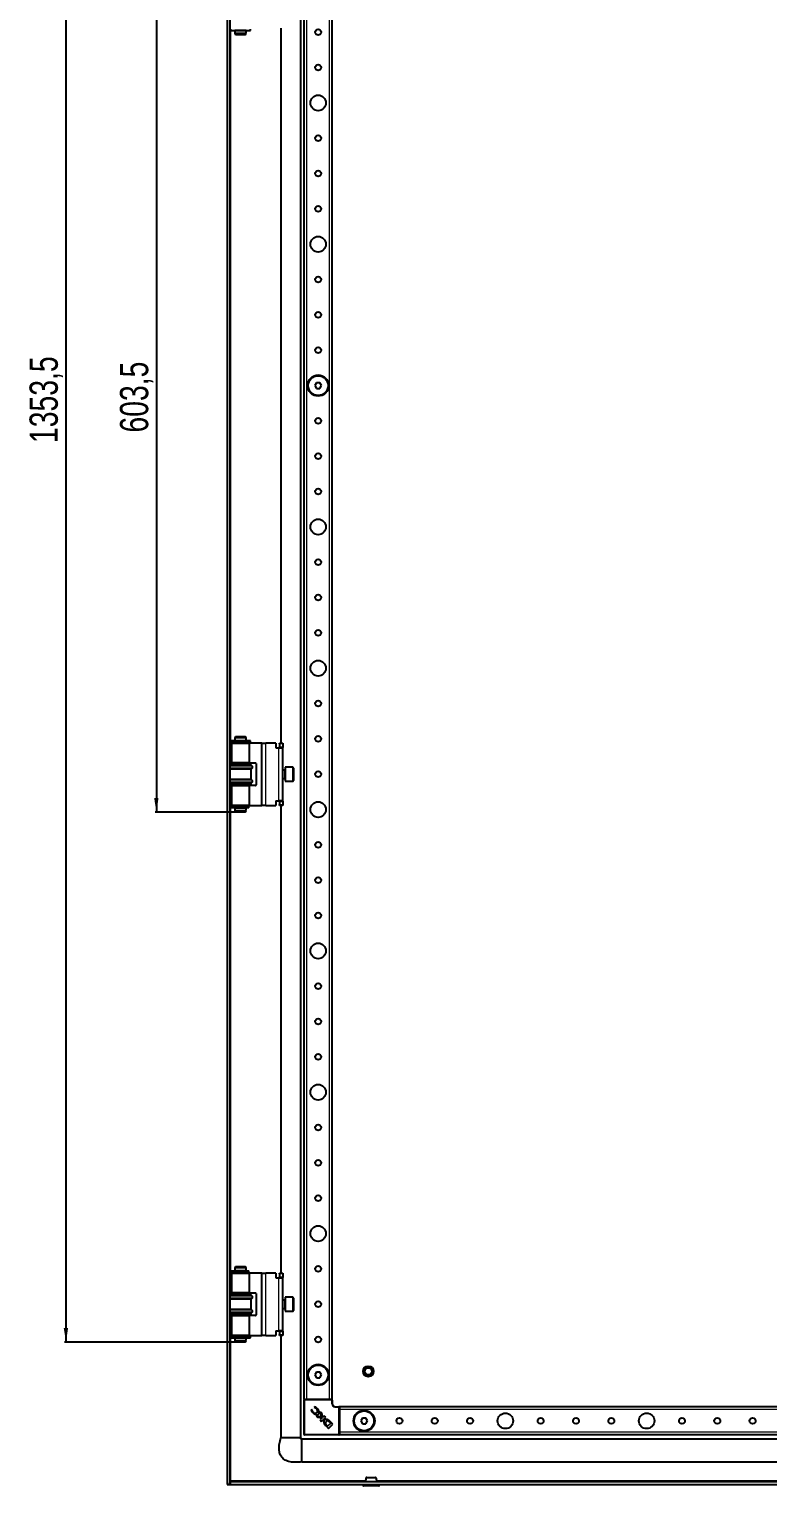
# Model space of a CAD drawing. Header units: millimetres. Extents: x -596 to 1663, y -811 to 1017.
# Drawn here: x 614 to 1137, y -693 to 338 of the extents above; entities that cross this region are included whole.
import ezdxf

# ---------------------------------------------------------------- set-up
doc = ezdxf.new("R2010")
doc.units = ezdxf.units.MM
doc.layers.add('FORMAT', color=7, linetype='Continuous')
doc.styles.add('SLDTEXTSTYLE0', font='TXT', dxfattribs={"width": 0.75})
doc.dimstyles.new('SLDDIMSTYLE0', dxfattribs={"dimtxt": 20, "dimasz": 10, "dimexe": 0, "dimexo": 0.0625, "dimgap": 5, "dimtad": 2, "dimdec": 1, "dimrnd": 1e-09, "dimzin": 12, "dimdsep": 46, "dimtxsty": 'SLDTEXTSTYLE0', "dimsah": 1, "dimcen": 0.09, "dimadec": 0, "dimazin": 3, "dimtfac": 1, "dimtofl": 0, "dimtmove": 0, "dimatfit": 3, "dimfxl": 0, "dimfrac": 2, "dimtolj": 1, "dimtzin": 12, "dimarcsym": 0})

# ---------------------------------------------------------------- blocks, each defined once
blk = doc.blocks.new('_D_7')
at = {"layer": 'FORMAT'}
for p, q in [((760, 762.3), (638.9, 762.3)), ((639.9, 762.3), (639.9, -591.2)), ((760, -591.2), (638.9, -591.2))]:
    blk.add_line(p, q, dxfattribs=at)
for points in [[(639.9, 762.3), (638.3, 752.3), (641.4, 752.3)], [(639.9, -591.2), (641.4, -581.2), (638.3, -581.2)]]:
    blk.add_solid(points, dxfattribs=at)
at = {"layer": 'FORMAT', "insert": (614.1, 44.9), "char_height": 20, "attachment_point": 1, "rotation": 90, "style": 'SLDTEXTSTYLE0'}
blk.add_mtext('1353,5', dxfattribs=at)
blk = doc.blocks.new('_D_9')
at = {"layer": 'FORMAT'}
for p, q in [((760, 387.3), (702.9, 387.3)), ((703.9, 387.3), (703.9, -216.2)), ((760, -216.2), (702.9, -216.2))]:
    blk.add_line(p, q, dxfattribs=at)
for points in [[(703.9, 387.3), (702.3, 377.3), (705.4, 377.3)], [(703.9, -216.2), (705.4, -206.2), (702.3, -206.2)]]:
    blk.add_solid(points, dxfattribs=at)
at = {"layer": 'FORMAT', "insert": (678.1, 52.3), "char_height": 20, "attachment_point": 1, "rotation": 90, "style": 'SLDTEXTSTYLE0'}
blk.add_mtext('603,5', dxfattribs=at)

msp = doc.modelspace()

# ---------------------------------------------------------------- linework, layer by layer
at = {"color": 7, "linetype": 'Continuous', "lineweight": 25}
for p, q in [((753.89, 863.04), (753.89, -691.96)), ((755.89, 863.04), (755.89, -691.96)), ((805.89, 830.04), (805.89, -658.96)), ((808.39, -631.96), (808.39, 803.04)), ((828.39, -631.96), (828.39, 803.04)), ((756.24, 337.74), (756.24, 336.84)), ((756.24, 336.84), (770.54, 336.84)), ((759.39, 336.79), (759.39, 334.79)), ((764.15, 336.79), (759.39, 336.79)), ((759.39, 334.79), (759.97, 333.79)), ((759.39, 334.79), (764.15, 334.79)), ((759.89, 336.84), (759.89, 336.79)), ((764.04, 333.79), (759.97, 333.79)), ((766.81, 333.79), (764.04, 333.79)), ((767.39, 336.79), (764.15, 336.79)), ((764.15, 334.79), (767.39, 334.79)), ((766.81, 333.79), (767.39, 334.79)), ((766.89, 336.79), (766.89, 336.84)), ((767.39, 334.79), (767.39, 336.79)), ((770.54, 336.84), (770.54, 337.74)), ((791.89, 338.54), (791.89, -167.46)), ((817.24, 87.54), (816.08, 85.54)), ((816.08, 85.54), (817.24, 83.54)), ((819.54, 87.54), (817.24, 87.54)), ((817.24, 83.54), (819.54, 83.54)), ((820.7, 85.54), (819.54, 87.54)), ((819.54, 83.54), (820.7, 85.54)), ((759.97, -162.71), (759.39, -163.71)), ((759.39, -163.71), (759.39, -165.71)), ((767.39, -163.71), (759.39, -163.71)), ((759.97, -162.71), (766.81, -162.71)), ((767.39, -163.71), (766.81, -162.71)), ((767.39, -165.71), (767.39, -163.71)), ((756.24, -165.76), (756.24, -166.66)), ((770.54, -165.76), (756.24, -165.76)), ((770.54, -166.66), (756.24, -166.66)), ((756.94, -167.46), (756.94, -181.46)), ((756.94, -167.46), (769.84, -167.46)), ((759.39, -165.71), (767.39, -165.71)), ((759.39, -166.71), (759.39, -167.46)), ((759.39, -166.71), (767.39, -166.71)), ((759.89, -165.71), (759.89, -165.76)), ((759.89, -166.66), (759.89, -166.71)), ((766.89, -165.76), (766.89, -165.71)), ((766.89, -166.71), (766.89, -166.66)), ((767.39, -167.46), (767.39, -166.71)), ((769.84, -181.46), (769.84, -167.46)), ((777.94, -167.46), (769.84, -167.46)), ((770.54, -166.66), (770.54, -165.76)), ((778.44, -167.46), (777.94, -167.46)), ((778.44, -211.46), (778.44, -167.46)), ((778.44, -167.46), (781.44, -167.46)), ((788.44, -167.46), (781.44, -167.46)), ((788.44, -167.46), (788.44, -170.76)), ((788.44, -170.76), (790.44, -170.76)), ((790.44, -170.76), (793.44, -170.76)), ((790.94, -167.46), (793.44, -167.46)), ((790.94, -167.96), (790.94, -167.46)), ((790.94, -167.96), (790.94, -169.96)), ((790.94, -170.46), (790.94, -169.96)), ((793.44, -170.46), (790.94, -170.46)), ((790.94, -170.46), (790.94, -170.76)), ((793.44, -167.46), (793.44, -167.96)), ((793.44, -167.96), (793.44, -169.96)), ((793.44, -169.96), (793.44, -170.46)), ((793.44, -170.76), (793.44, -170.46)), ((793.44, -208.16), (793.44, -170.76)), ((755.89, -182.46), (770.89, -182.46)), ((770.89, -183.06), (755.89, -183.06)), ((769.84, -181.46), (756.94, -181.46)), ((759.39, -181.46), (759.39, -182.46)), ((767.39, -182.46), (767.39, -181.46)), ((769.84, -181.46), (773.94, -181.46)), ((770.89, -183.06), (770.89, -182.46)), ((771.59, -183.74), (770.89, -183.06)), ((770.89, -185.86), (771.59, -185.17)), ((774.44, -181.96), (774.44, -196.96)), ((800.34, -184.46), (794.94, -184.46)), ((794.94, -184.46), (794.94, -193.77)), ((800.94, -185.06), (800.94, -193.26)), ((770.89, -185.86), (755.89, -185.86)), ((770.89, -193.06), (755.89, -193.06)), ((770.89, -193.06), (770.89, -185.86)), ((771.59, -193.74), (770.89, -193.06)), ((770.89, -195.86), (771.59, -195.17)), ((794.69, -186.46), (793.44, -186.46)), ((793.44, -192.46), (794.69, -192.46)), ((794.94, -193.77), (794.94, -194.46)), ((794.94, -194.46), (800.34, -194.46)), ((800.94, -193.26), (800.94, -193.86)), ((770.89, -195.86), (755.89, -195.86)), ((755.89, -196.46), (770.89, -196.46)), ((756.94, -197.46), (756.94, -211.46)), ((756.94, -197.46), (769.84, -197.46)), ((759.39, -196.46), (759.39, -197.46)), ((767.39, -197.46), (767.39, -196.46)), ((769.84, -211.46), (769.84, -197.46)), ((773.94, -197.46), (769.84, -197.46)), ((770.89, -196.46), (770.89, -195.86)), ((756.24, -212.26), (756.24, -213.16)), ((769.13, -212.26), (756.24, -212.26)), ((769.13, -213.16), (756.24, -213.16)), ((769.84, -211.46), (756.94, -211.46)), ((759.39, -211.46), (759.39, -212.21)), ((759.39, -212.21), (767.39, -212.21)), ((759.39, -213.21), (759.39, -215.21)), ((759.39, -213.21), (767.39, -213.21)), ((759.39, -215.21), (759.97, -216.21)), ((759.39, -215.21), (764.15, -215.21)), ((759.89, -212.21), (759.89, -212.26)), ((759.89, -213.16), (759.89, -213.21)), ((764.04, -216.21), (759.97, -216.21)), ((766.81, -216.21), (764.04, -216.21)), ((764.15, -215.21), (767.39, -215.21)), ((766.81, -216.21), (767.39, -215.21)), ((766.89, -212.26), (766.89, -212.21)), ((766.89, -213.21), (766.89, -213.16)), ((767.39, -212.21), (767.39, -211.46)), ((767.39, -215.21), (767.39, -213.21)), ((769.22, -212.26), (769.13, -212.26)), ((769.22, -213.16), (769.13, -213.16)), ((769.22, -213.16), (769.22, -212.26)), ((769.42, -212.26), (769.22, -212.26)), ((769.42, -213.16), (769.22, -213.16)), ((769.42, -213.16), (769.42, -212.26)), ((769.84, -211.46), (777.94, -211.46)), ((777.94, -211.46), (778.44, -211.46)), ((781.44, -211.46), (778.44, -211.46)), ((781.44, -211.46), (788.44, -211.46)), ((788.44, -208.16), (790.44, -208.16)), ((788.44, -208.16), (788.44, -211.46)), ((793.44, -208.16), (790.44, -208.16)), ((790.94, -208.16), (790.94, -208.46)), ((790.94, -208.46), (793.44, -208.46)), ((790.94, -208.96), (790.94, -208.46)), ((790.94, -208.96), (790.94, -210.96)), ((790.94, -211.46), (790.94, -210.96)), ((793.44, -211.46), (790.94, -211.46)), ((791.89, -211.46), (791.89, -542.46)), ((793.44, -208.46), (793.44, -208.16)), ((793.44, -208.46), (793.44, -208.96)), ((793.44, -208.96), (793.44, -210.96)), ((793.44, -210.96), (793.44, -211.46)), ((756.24, -540.76), (756.24, -541.66)), ((756.24, -540.76), (769.13, -540.76)), ((756.24, -541.66), (769.13, -541.66)), ((756.94, -542.46), (756.94, -556.46)), ((756.94, -542.46), (769.84, -542.46)), ((759.97, -537.71), (759.39, -538.71)), ((759.39, -538.71), (759.39, -540.71)), ((767.39, -538.71), (759.39, -538.71)), ((764.15, -540.71), (759.39, -540.71)), ((759.39, -541.71), (759.39, -542.46)), ((764.15, -541.71), (759.39, -541.71)), ((759.89, -540.71), (759.89, -540.76)), ((759.89, -541.66), (759.89, -541.71)), ((759.97, -537.71), (766.81, -537.71)), ((767.39, -540.71), (764.15, -540.71)), ((767.39, -541.71), (764.15, -541.71)), ((767.39, -538.71), (766.81, -537.71)), ((766.89, -540.76), (766.89, -540.71)), ((766.89, -541.71), (766.89, -541.66)), ((767.39, -540.71), (767.39, -538.71)), ((767.39, -542.46), (767.39, -541.71)), ((769.13, -540.76), (769.22, -540.76)), ((769.13, -541.66), (769.22, -541.66)), ((769.22, -541.66), (769.22, -540.76)), ((769.22, -540.76), (769.42, -540.76)), ((769.22, -541.66), (769.42, -541.66)), ((769.42, -541.66), (769.42, -540.76)), ((769.84, -556.46), (769.84, -542.46)), ((777.94, -542.46), (769.84, -542.46)), ((778.44, -542.46), (777.94, -542.46)), ((778.44, -586.46), (778.44, -542.46)), ((778.44, -542.46), (781.44, -542.46)), ((788.44, -542.46), (781.44, -542.46)), ((788.44, -542.46), (788.44, -545.76)), ((788.44, -545.76), (790.44, -545.76)), ((790.44, -545.76), (793.44, -545.76)), ((790.94, -542.46), (793.44, -542.46)), ((790.94, -542.96), (790.94, -542.46)), ((790.94, -542.96), (790.94, -544.96)), ((790.94, -545.46), (790.94, -544.96)), ((793.44, -545.46), (790.94, -545.46)), ((790.94, -545.46), (790.94, -545.76)), ((793.44, -542.46), (793.44, -542.96)), ((793.44, -542.96), (793.44, -544.96)), ((793.44, -544.96), (793.44, -545.46)), ((793.44, -545.76), (793.44, -545.46)), ((793.44, -583.16), (793.44, -545.76)), ((769.84, -556.46), (756.94, -556.46)), ((759.39, -556.46), (759.39, -557.46)), ((767.39, -557.46), (767.39, -556.46)), ((769.84, -556.46), (773.94, -556.46)), ((755.89, -557.46), (770.89, -557.46)), ((770.89, -558.06), (755.89, -558.06)), ((770.89, -560.86), (755.89, -560.86)), ((770.89, -558.06), (770.89, -557.46)), ((771.59, -558.74), (770.89, -558.06)), ((770.89, -560.86), (771.59, -560.17)), ((770.89, -568.06), (770.89, -560.86)), ((774.44, -556.96), (774.44, -571.96)), ((794.69, -561.46), (793.44, -561.46)), ((800.34, -559.46), (794.94, -559.46)), ((794.94, -559.46), (794.94, -569.46)), ((800.94, -560.06), (800.94, -568.86)), ((770.89, -568.06), (755.89, -568.06)), ((770.89, -570.86), (755.89, -570.86)), ((755.89, -571.46), (770.89, -571.46)), ((756.94, -572.46), (756.94, -586.46)), ((756.94, -572.46), (769.84, -572.46)), ((759.39, -571.46), (759.39, -572.46)), ((767.39, -572.46), (767.39, -571.46)), ((769.84, -586.46), (769.84, -572.46)), ((773.94, -572.46), (769.84, -572.46)), ((771.59, -568.74), (770.89, -568.06)), ((770.89, -570.86), (771.59, -570.17)), ((770.89, -571.46), (770.89, -570.86)), ((793.44, -567.46), (794.69, -567.46)), ((794.94, -569.46), (800.34, -569.46)), ((756.24, -587.26), (756.24, -588.16)), ((756.24, -587.26), (770.54, -587.26)), ((769.84, -586.46), (756.94, -586.46)), ((759.39, -586.46), (759.39, -587.21)), ((764.15, -587.21), (759.39, -587.21)), ((759.89, -587.21), (759.89, -587.26)), ((767.39, -587.21), (764.15, -587.21)), ((766.89, -587.26), (766.89, -587.21)), ((767.39, -587.21), (767.39, -586.46)), ((769.84, -586.46), (777.94, -586.46)), ((770.54, -588.16), (770.54, -587.26)), ((777.94, -586.46), (778.44, -586.46)), ((781.44, -586.46), (778.44, -586.46)), ((781.44, -586.46), (788.44, -586.46)), ((788.44, -583.16), (790.44, -583.16)), ((788.44, -583.16), (788.44, -586.46)), ((793.44, -583.16), (790.44, -583.16)), ((790.94, -583.16), (790.94, -583.46)), ((790.94, -583.46), (793.44, -583.46)), ((790.94, -583.96), (790.94, -583.46)), ((790.94, -583.96), (790.94, -585.96)), ((790.94, -586.46), (790.94, -585.96)), ((793.44, -586.46), (790.94, -586.46)), ((791.89, -586.46), (791.89, -658.96)), ((793.44, -583.46), (793.44, -583.16)), ((793.44, -583.46), (793.44, -583.96)), ((793.44, -583.96), (793.44, -585.96)), ((793.44, -585.96), (793.44, -586.46)), ((756.24, -588.16), (770.54, -588.16)), ((759.39, -588.21), (759.39, -590.21)), ((764.15, -588.21), (759.39, -588.21)), ((759.39, -590.21), (759.97, -591.21)), ((759.39, -590.21), (764.15, -590.21)), ((759.89, -588.16), (759.89, -588.21)), ((764.04, -591.21), (759.97, -591.21)), ((766.81, -591.21), (764.04, -591.21)), ((767.39, -588.21), (764.15, -588.21)), ((764.15, -590.21), (767.39, -590.21)), ((766.81, -591.21), (767.39, -590.21)), ((766.89, -588.21), (766.89, -588.16)), ((767.39, -590.21), (767.39, -588.21)), ((817.24, -612.46), (816.08, -614.46)), ((816.08, -614.46), (817.24, -616.46)), ((819.54, -612.46), (817.24, -612.46)), ((817.24, -616.46), (819.54, -616.46)), ((820.7, -614.46), (819.54, -612.46)), ((819.54, -616.46), (820.7, -614.46)), ((808.69, -631.96), (808.39, -631.96)), ((808.39, -656.66), (808.39, -632.26)), ((808.69, -631.96), (809.34, -631.96)), ((810.39, -631.96), (809.34, -631.96)), ((826.39, -631.96), (810.39, -631.96)), ((813.93, -639.02), (813.25, -639.35)), ((814.07, -639.16), (813.93, -639.02)), ((816.02, -636.96), (815.51, -637.21)), ((815.51, -637.21), (815.62, -637.31)), ((827.44, -631.96), (826.39, -631.96)), ((827.44, -631.96), (828.09, -631.96)), ((828.39, -631.96), (828.09, -631.96)), ((828.39, -632.26), (828.39, -634.96)), ((830.39, -636.96), (833.09, -636.96)), ((1413.39, -636.96), (833.39, -636.96)), ((833.39, -636.96), (833.39, -637.26)), ((833.39, -637.26), (833.39, -637.9)), ((833.39, -637.9), (833.39, -638.96)), ((833.39, -638.96), (833.39, -654.96)), ((817.06, -643.58), (817.86, -644.38)), ((820.16, -644.06), (817.06, -643.58)), ((817.86, -644.38), (821.12, -644.87)), ((821.12, -644.87), (819.73, -646.26)), ((819.73, -646.26), (820.78, -647.3)), ((819.98, -640.58), (820.16, -644.06)), ((821.26, -641.87), (819.98, -640.58)), ((820.78, -647.3), (823.74, -644.35)), ((821.44, -644.53), (821.26, -641.87)), ((822.68, -643.29), (821.44, -644.53)), ((823.74, -644.35), (822.68, -643.29)), ((825.08, -650.79), (827.26, -648.6)), ((827.26, -648.6), (826.58, -647.95)), ((826.85, -647.46), (826.83, -647.44)), ((828.74, -649.35), (826.85, -647.46)), ((849.74, -644.96), (848.58, -646.96)), ((848.58, -646.96), (849.74, -648.96)), ((852.04, -644.96), (849.74, -644.96)), ((849.74, -648.96), (852.04, -648.96)), ((853.2, -646.96), (852.04, -644.96)), ((852.04, -648.96), (853.2, -646.96)), ((833.09, -656.96), (808.69, -656.96)), ((823.79, -650.32), (825.78, -652.31)), ((824.34, -650.06), (825.08, -650.79)), ((825.78, -652.31), (828.74, -649.35)), ((833.39, -654.96), (833.39, -656.01)), ((833.39, -656.01), (833.39, -656.66)), ((833.39, -656.66), (833.39, -656.96)), ((1413.39, -656.96), (833.39, -656.96)), ((1413.39, -659.96), (806.89, -659.96)), ((806.89, -675.96), (1494.89, -675.96)), ((756.19, -689.96), (756.19, -691.96)), ((756.19, -689.96), (1545.59, -689.96)), ((756.29, -689.96), (756.49, -689.36)), ((753.89, -691.96), (755.89, -691.96)), ((756.19, -691.96), (1545.59, -691.96)), ((850.14, -691.96), (850.14, -692.71)), ((852.88, -692.96), (850.39, -692.96)), ((861.39, -692.96), (852.88, -692.96)), ((861.64, -692.71), (861.64, -691.96))]:
    msp.add_line(p, q, dxfattribs=at)
at = {"color": 8, "linetype": 'Continuous', "lineweight": 18}
for p, q in [((810.39, -631.96), (810.39, 803.04)), ((826.39, -631.96), (826.39, 803.04)), ((756.49, -165.76), (756.49, 336.84)), ((756.49, -182.46), (756.49, -166.66)), ((777.94, -167.46), (777.94, -211.46)), ((781.44, -211.46), (781.44, -167.46)), ((790.44, -208.16), (790.44, -170.76)), ((793.44, -167.96), (790.94, -167.96)), ((790.94, -169.96), (793.44, -169.96)), ((771.59, -183.74), (755.89, -183.74)), ((771.59, -185.17), (755.89, -185.17)), ((800.34, -193.77), (800.34, -184.46)), ((771.59, -193.74), (755.89, -193.74)), ((771.59, -195.17), (755.89, -195.17)), ((794.69, -192.46), (794.69, -186.46)), ((800.34, -194.46), (800.34, -193.77)), ((756.49, -212.26), (756.49, -196.46)), ((756.49, -540.76), (756.49, -213.16)), ((769.13, -213.16), (769.13, -212.26)), ((793.44, -208.96), (790.94, -208.96)), ((790.94, -210.96), (793.44, -210.96)), ((756.49, -557.46), (756.49, -541.66)), ((769.13, -540.76), (769.13, -541.66)), ((777.94, -542.46), (777.94, -586.46)), ((781.44, -586.46), (781.44, -542.46)), ((790.44, -583.16), (790.44, -545.76)), ((793.44, -542.96), (790.94, -542.96)), ((790.94, -544.96), (793.44, -544.96)), ((771.59, -558.74), (755.89, -558.74)), ((771.59, -560.17), (755.89, -560.17)), ((794.69, -561.86), (794.69, -561.46)), ((794.69, -567.46), (794.69, -561.86)), ((800.34, -569.46), (800.34, -559.46)), ((771.59, -568.74), (755.89, -568.74)), ((771.59, -570.17), (755.89, -570.17)), ((756.49, -587.26), (756.49, -571.46)), ((793.44, -583.96), (790.94, -583.96)), ((790.94, -585.96), (793.44, -585.96)), ((756.49, -689.36), (756.49, -588.16)), ((808.39, -632.26), (808.69, -632.26)), ((808.69, -631.96), (808.69, -632.26)), ((808.69, -632.26), (808.69, -656.66)), ((828.09, -632.26), (808.69, -632.26)), ((828.09, -631.96), (828.09, -632.26)), ((828.09, -634.96), (828.09, -632.26)), ((828.09, -632.26), (828.39, -632.26)), ((828.39, -634.96), (828.09, -634.96)), ((830.39, -636.96), (830.39, -637.26)), ((833.09, -637.26), (830.39, -637.26)), ((833.09, -636.96), (833.09, -637.26)), ((833.09, -656.66), (833.09, -637.26)), ((833.09, -637.26), (833.39, -637.26)), ((1413.39, -638.96), (833.39, -638.96)), ((808.69, -656.66), (808.39, -656.66)), ((808.69, -656.66), (833.09, -656.66)), ((808.69, -656.66), (808.69, -656.96)), ((833.09, -656.66), (833.09, -656.96)), ((833.09, -656.66), (833.39, -656.66)), ((1413.39, -654.96), (833.39, -654.96)), ((851.92, -689.36), (756.49, -689.36)), ((1441.92, -689.36), (859.86, -689.36)), ((850.14, -692.71), (852.75, -692.71)), ((852.75, -692.71), (861.64, -692.71))]:
    msp.add_line(p, q, dxfattribs=at)
at = {"color": 7, "linetype": 'Continuous', "lineweight": 25}
for centre, radius in [((818.39, 335.54), 2.1), ((818.39, 310.54), 2.1), ((818.39, 285.54), 5.5), ((818.39, 260.54), 2.1), ((818.39, 235.54), 2.1), ((818.39, 210.54), 2.1), ((818.39, 185.54), 5.5), ((818.39, 160.54), 2.1), ((818.39, 135.54), 2.1), ((818.39, 110.54), 2.1), ((818.39, 85.54), 7.5), ((818.39, 85.54), 7), ((818.39, 60.54), 2.1), ((818.39, 35.54), 2.1), ((818.39, 10.54), 2.1), ((818.39, -14.46), 5.5), ((818.39, -39.46), 2.1), ((818.39, -64.46), 2.1), ((818.39, -89.46), 2.1), ((818.39, -114.46), 5.5), ((818.39, -139.46), 2.1), ((818.39, -164.46), 2.1), ((818.39, -189.46), 2.1), ((818.39, -214.46), 5.5), ((818.39, -239.46), 2.1), ((818.39, -264.46), 2.1), ((818.39, -289.46), 2.1), ((818.39, -314.46), 5.5), ((818.39, -339.46), 2.1), ((818.39, -364.46), 2.1), ((818.39, -389.46), 2.1), ((818.39, -414.46), 5.5), ((818.39, -439.46), 2.1), ((818.39, -464.46), 2.1), ((818.39, -489.46), 2.1), ((818.39, -514.46), 5.5), ((818.39, -539.46), 2.1), ((818.39, -564.46), 2.1), ((818.39, -589.46), 2.1), ((818.39, -614.46), 7.5), ((818.39, -614.46), 7), ((853.89, -611.96), 3.75), ((853.89, -611.96), 3), ((853.89, -611.96), 2.5), ((850.89, -646.96), 7.5), ((850.89, -646.96), 7), ((875.89, -646.96), 2.1), ((900.89, -646.96), 2.1), ((925.89, -646.96), 2.1), ((950.89, -646.96), 5.5), ((975.89, -646.96), 2.1), ((1000.89, -646.96), 2.1), ((1025.89, -646.96), 2.1), ((1050.89, -646.96), 5.5), ((1075.89, -646.96), 2.1), ((1100.89, -646.96), 2.1), ((1125.89, -646.96), 2.1)]:
    msp.add_circle(centre, radius, dxfattribs=at)
for centre, radius, start, end in [((770.89, -184.46), 1, 314.427, 45.573), ((773.94, -181.96), 0.5, 0, 90), ((800.34, -185.06), 0.6, 0, 90), ((770.89, -194.46), 1, 314.427, 45.573), ((794.69, -186.21), 0.25, 270, 360), ((794.69, -192.71), 0.25, 0, 90), ((800.34, -193.86), 0.6, 270, 0), ((773.94, -196.96), 0.5, 270, 0), ((773.94, -556.96), 0.5, 0, 90), ((770.89, -559.46), 1, 314.427, 45.573), ((794.69, -561.21), 0.25, 270, 0), ((800.34, -560.06), 0.6, 0, 90), ((770.89, -569.46), 1, 314.427, 45.573), ((773.94, -571.96), 0.5, 270, 0), ((794.69, -567.71), 0.25, 0, 90), ((800.34, -568.86), 0.6, 270, 0), ((808.69, -632.26), 0.3, 90, 180), ((815.98, -639.88), 1.94, 323.30966, 52.34638), ((828.09, -632.26), 0.3, 0, 90), ((830.39, -634.96), 2, 180, 270), ((833.09, -637.26), 0.3, 0, 90), ((816.39, -639.45), 1.97, 218.45405, 305.887), ((827, -646.66), 4.87, 200.34448, 228.77765), ((808.69, -656.66), 0.3, 180, 270), ((828.81, -645.88), 6.12, 216.98881, 223.07444), ((833.09, -656.66), 0.3, 270, 0), ((852.78, -687.46), 0.5, 89.96367, 164.83397), ((859, -687.46), 0.5, 15.24646, 90.04596), ((850.39, -692.71), 0.25, 180, 270), ((861.39, -692.71), 0.25, 270, 0)]:
    msp.add_arc(centre, radius, start, end, dxfattribs=at)
at = {"color": 8, "linetype": 'Continuous', "lineweight": 18}
msp.add_arc((830.39, -634.96), 2.3, 180, 270, dxfattribs=at)
at = {"color": 7, "linetype": 'Continuous', "lineweight": 25}
for points, knots in [([(815.62, -637.31), (815.93, -637.46), (816.5, -637.72), (816.96, -638.15), (817.17, -638.34)], [0, 0, 0, 0, 0.5476433, 1, 1, 1, 1]), ([(817.53, -638.06), (817.26, -637.81), (816.8, -637.39), (816.25, -637.09), (816.02, -636.96)], [0, 0, 0, 0, 0.5776526, 1, 1, 1, 1]), ([(818.65, -642.29), (818.79, -642.13), (819.07, -641.79), (819.24, -641.1), (819.1, -640.22), (818.54, -639.15), (817.9, -638.46), (817.53, -638.06)], [0, 0, 0, 0, 0.1305321, 0.2660311, 0.4239974, 0.666819, 1, 1, 1, 1]), ([(813.25, -639.35), (813.43, -639.69), (813.77, -640.32), (814.26, -640.84), (814.48, -641.09)], [0, 0, 0, 0, 0.5367999, 1, 1, 1, 1]), ([(814.84, -640.67), (814.63, -640.41), (814.25, -639.96), (814.12, -639.39), (814.07, -639.16)], [0, 0, 0, 0, 0.5796082, 1, 1, 1, 1]), ([(814.48, -641.09), (814.86, -641.42), (815.55, -642.03), (816.72, -642.58), (817.66, -642.72), (818.31, -642.57), (818.54, -642.38), (818.65, -642.29)], [0, 0, 0, 0, 0.3156741, 0.5895198, 0.8131992, 0.9090264, 1, 1, 1, 1]), ([(825.5, -646.3), (825.3, -646.2), (824.91, -645.99), (824.28, -645.87), (823.69, -645.91), (823.15, -646.11), (822.72, -646.47), (822.42, -646.99), (822.31, -647.64), (822.39, -648.1), (822.44, -648.35)], [0, 0, 0, 0, 0.1380907, 0.2654555, 0.3840134, 0.4961027, 0.6057595, 0.7197905, 0.8476619, 1, 1, 1, 1]), ([(824.01, -647.58), (823.92, -647.67), (823.75, -647.85), (823.57, -648.13), (823.48, -648.4), (823.48, -648.73), (823.63, -649.13), (823.82, -649.41), (823.92, -649.57)], [0, 0, 0, 0, 0.17680814, 0.31923063, 0.43937951, 0.55239509, 0.74920454, 1, 1, 1, 1]), ([(826.58, -647.95), (826.38, -647.75), (826.02, -647.41), (825.48, -647.08), (825.03, -647.02), (824.69, -647.09), (824.33, -647.28), (824.12, -647.47), (824.01, -647.58)], [0, 0, 0, 0, 0.2746757, 0.5030419, 0.607381, 0.7165791, 0.8434117, 1, 1, 1, 1]), ([(826.35, -646.98), (826.2, -646.85), (825.93, -646.61), (825.64, -646.4), (825.5, -646.3)], [0, 0, 0, 0, 0.5518299, 1, 1, 1, 1]), ([(826.83, -647.44), (826.76, -647.37), (826.6, -647.21), (826.43, -647.06), (826.35, -646.98)], [0, 0, 0, 0, 0.486421, 1, 1, 1, 1]), ([(806.89, -675.96), (805.16, -676.12), (802.02, -676.43), (797.7, -675.91), (794.26, -674.49), (792.05, -672.17), (790.97, -669.4), (790.65, -666.35), (790.94, -662.79), (791.56, -660.3), (791.89, -658.96)], [0, 0, 0, 0, 0.1767131, 0.3209108, 0.4403077, 0.5483696, 0.6373998, 0.7388783, 0.8585434, 1, 1, 1, 1]), ([(805.78, -658.96), (805.75, -658.96), (805.66, -658.96), (805.21, -658.96), (804.91, -658.96)], [0, 0, 0, 0, 0.3508613, 1, 1, 1, 1]), ([(806.89, -660.12), (806.79, -660.1), (806.65, -660.09), (806.49, -660.02), (806.41, -659.96), (806.35, -659.89), (806.31, -659.82), (806.29, -659.75), (806.22, -659.58), (806.05, -659.49), (805.9, -659.27), (805.87, -659.07), (805.85, -658.96)], [0, 0, 0, 0, 0.146823, 0.2020406, 0.2476428, 0.2869104, 0.3235687, 0.3607849, 0.4008302, 0.6285128, 0.7943203, 1, 1, 1, 1]), ([(805.89, -658.96), (806.04, -659.18), (806.31, -659.58), (806.71, -659.84), (806.89, -659.96)], [0, 0, 0, 0, 0.56156052, 1, 1, 1, 1]), ([(806.89, -675.96), (806.89, -675.84), (806.89, -675.59), (806.89, -673.74), (806.89, -671.1), (806.89, -667.96), (806.89, -664.8), (806.89, -662.19), (806.89, -660.57), (806.89, -660.35), (806.89, -660.28)], [0, 0, 0, 0, 0.1338561, 0.2677122, 0.4015683, 0.5354244, 0.6692805, 0.8031366, 0.9369927, 1, 1, 1, 1]), ([(755.89, -691.96), (755.92, -691.52), (755.95, -690.96), (756.15, -690.4), (756.19, -690.27)], [0, 0, 0, 0, 0.7734591, 1, 1, 1, 1]), ([(756.49, -689.36), (756.44, -689.51), (756.39, -689.67), (756.29, -689.89), (756.24, -689.96), (756.19, -689.96)], [0, 0, 0, 0, 0.5, 0.5, 1, 1, 1, 1]), ([(852.3, -687.3), (852.11, -688.05), (851.89, -688.91), (851.87, -689.83), (851.87, -689.96)], [0, 0, 0, 0, 0.8581504, 1, 1, 1, 1]), ([(852.82, -686.96), (852.81, -686.96), (852.76, -686.96), (853.04, -686.96), (853.56, -686.96), (854.28, -686.96), (855.13, -686.96), (856.2, -686.96), (857.22, -686.96), (858.11, -686.96), (858.72, -686.96), (859.01, -686.96), (858.97, -686.96), (858.96, -686.96)], [0, 0, 0, 0, 0.0338399, 0.141254, 0.2486978, 0.3157737, 0.4233143, 0.530846, 0.6382096, 0.7457063, 0.853372, 0.9609167, 1, 1, 1, 1]), ([(859.91, -689.96), (859.91, -689.83), (859.89, -688.91), (859.67, -688.05), (859.48, -687.3)], [0, 0, 0, 0, 0.1418495, 1, 1, 1, 1])]:
    msp.add_open_spline(points, degree=3, knots=knots, dxfattribs=at)
for points in [[(792.87, -658.96), (792.59, -658.96), (792.02, -658.96), (791.93, -658.96), (791.89, -658.96)], [(795.32, -658.96), (794.84, -658.96), (793.86, -658.96), (793.2, -658.96), (792.87, -658.96)], [(798.89, -658.96), (798.26, -658.96), (797.01, -658.96), (795.88, -658.96), (795.32, -658.96)], [(802.46, -658.96), (801.9, -658.96), (800.77, -658.96), (799.52, -658.96), (798.89, -658.96)], [(804.91, -658.96), (804.58, -658.96), (803.92, -658.96), (802.94, -658.96), (802.46, -658.96)]]:
    msp.add_open_spline(points, degree=3, dxfattribs=at)
at = {"color": 8, "linetype": 'Continuous', "lineweight": 18}
msp.add_open_spline([(859.44, -687.33), (859.45, -687.33), (859.5, -687.33), (859.15, -687.33), (858.45, -687.33), (857.43, -687.33), (856.24, -687.33), (855.02, -687.33), (854.03, -687.33), (853.2, -687.33), (852.6, -687.33), (852.27, -687.33), (852.33, -687.33), (852.34, -687.33)], degree=3, knots=[0, 0, 0, 0, 0.0388907, 0.1463802, 0.2539733, 0.3613829, 0.4686814, 0.5761648, 0.6836647, 0.7507067, 0.858068, 0.965424, 1, 1, 1, 1], dxfattribs=at)

# ---------------------------------------------------------------- dimensions: what is measured, and where the dimension line sits
at = {"layer": 'FORMAT'}
for base, p1, p2, picture, middle in [((639.89, -591.21), (759.97, 762.29), (759.97, -591.21), '_D_7', (639.89, 85.54)), ((703.89, -216.21), (759.97, 387.29), (759.97, -216.21), '_D_9', (703.89, 85.54))]:
    dim = msp.add_linear_dim(base=base, p1=p1, p2=p2, angle=90, dimstyle='SLDDIMSTYLE0', dxfattribs=at)
    dim.commit()
    dim.dimension.update_dxf_attribs({"geometry": picture, "text_midpoint": middle, "dimtype": 160})

doc.saveas('drawing.dxf')
